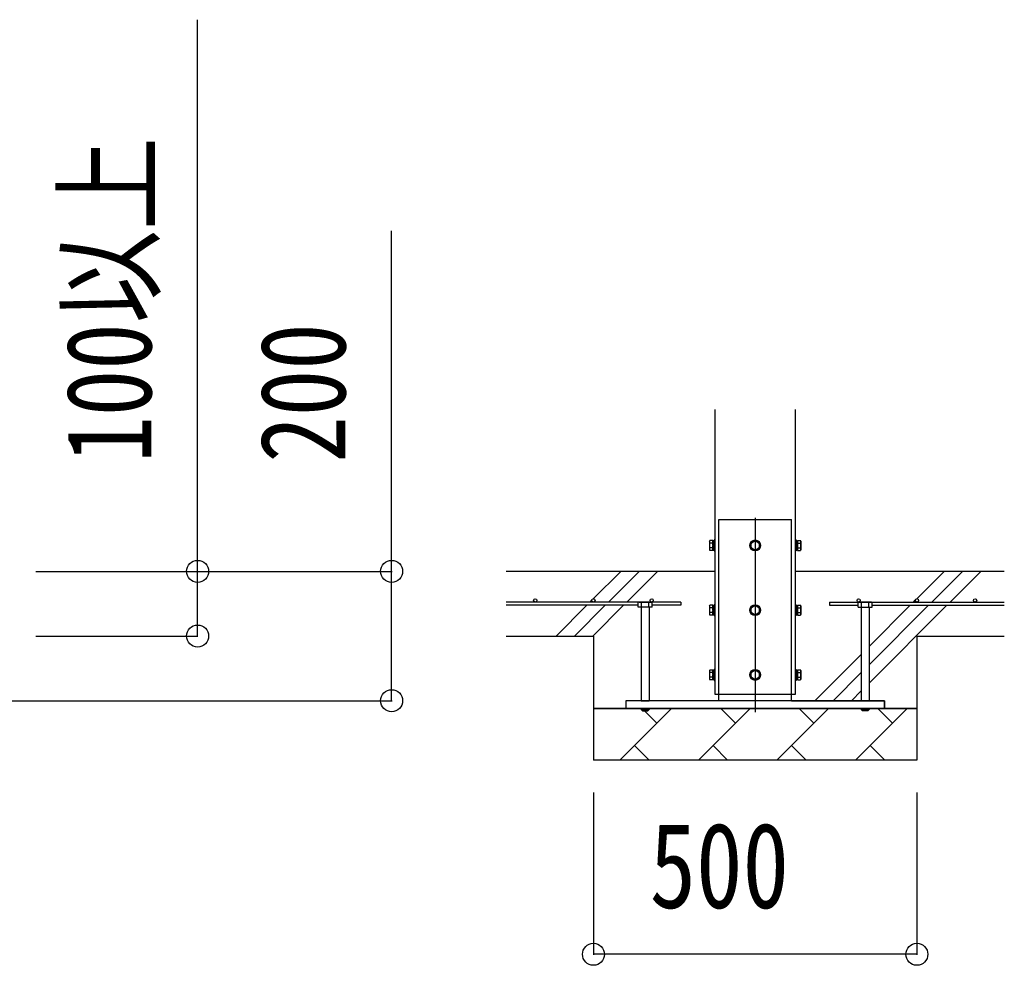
# Model space of a CAD drawing. Units: millimetres, scale not verified. Extents: x -16820 to 16820, y -11880 to 11880.
# Drawn here: x -1894 to -372, y -9265 to -7803 of the extents above; entities that cross this region are included whole.
import ezdxf
from ezdxf.enums import TextEntityAlignment as Align

# ---------------------------------------------------------------- set-up
doc = ezdxf.new("R2010")
doc.units = ezdxf.units.MM
doc.header["$LTSCALE"] = 50
for name, color, linetype in [('0-3_YKK_11', 7, 'Continuous'), ('0-4_YKK_12', 2, 'Continuous'), ('0-5_YKK_13', 4, 'Continuous'), ('0-6_YKK_A1', 4, 'Continuous'), ('0-7_YKK_D', 6, 'Continuous')]:
    doc.layers.add(name, color=color, linetype=linetype)
doc.styles.add('ＭＳ ゴシック', font='')
doc.styles.get('ＭＳ ゴシック').set_extended_font_data('MS Gothic')

msp = doc.modelspace()

# ---------------------------------------------------------------- linework, layer by layer
at = {"layer": '0-3_YKK_11'}
for p, q in [((-1006.92, -8868), (-956.92, -8868)), ((-506.92, -8868), (-556.92, -8868))]:
    msp.add_line(p, q, dxfattribs=at)
at = {"layer": '0-4_YKK_12'}
msp.add_line((-756.92, -8573.5), (-756.92, -8873.5), dxfattribs=at)
at = {"layer": '0-5_YKK_13'}
for p, q in [((-812.92, -8576), (-700.92, -8576)), ((-700.92, -8846), (-700.92, -8576)), ((-827.62, -8609.51), (-827.04, -8608.51)), ((-827.62, -8609.51), (-827.62, -8622.5)), ((-822.12, -8608.51), (-827.04, -8608.51)), ((-822.12, -8612.25), (-827.04, -8612.25)), ((-822.12, -8608.51), (-822.12, -8623.51)), ((-820.52, -8608.96), (-822.12, -8608.96)), ((-822.12, -8615.5), (-822.12, -8608.96)), ((-820.52, -8615.5), (-820.52, -8608.96)), ((-693.32, -8608.95), (-691.72, -8608.95)), ((-693.32, -8615.5), (-693.32, -8608.95)), ((-691.72, -8608.49), (-686.8, -8608.49)), ((-691.72, -8608.49), (-691.72, -8623.51)), ((-691.72, -8615.5), (-691.72, -8608.95)), ((-691.72, -8612.25), (-686.8, -8612.25)), ((-686.22, -8609.5), (-686.8, -8608.49)), ((-686.22, -8609.5), (-686.22, -8622.5)), ((-827.62, -8622.5), (-827.04, -8623.51)), ((-822.12, -8619.75), (-827.04, -8619.75)), ((-822.12, -8623.51), (-827.04, -8623.51)), ((-822.12, -8615.5), (-820.52, -8615.5)), ((-822.12, -8616.5), (-820.52, -8616.5)), ((-822.12, -8623.05), (-822.12, -8616.5)), ((-822.12, -8623.05), (-820.52, -8623.05)), ((-820.52, -8623.05), (-820.52, -8616.5)), ((-691.72, -8615.5), (-693.32, -8615.5)), ((-691.72, -8616.5), (-693.32, -8616.5)), ((-693.32, -8623.05), (-693.32, -8616.5)), ((-691.72, -8623.05), (-693.32, -8623.05)), ((-691.72, -8623.05), (-691.72, -8616.5)), ((-691.72, -8619.75), (-686.8, -8619.75)), ((-691.72, -8623.51), (-686.8, -8623.51)), ((-686.22, -8622.5), (-686.8, -8623.51)), ((-936.42, -8703.5), (-937.89, -8704.35)), ((-936.42, -8703.5), (-917.42, -8703.5)), ((-932.41, -8711.5), (-932.41, -8704.35)), ((-921.44, -8711.5), (-921.44, -8704.35)), ((-917.42, -8703.5), (-915.95, -8704.35)), ((-915.95, -8711.5), (-915.95, -8704.35)), ((-596.42, -8703.5), (-597.89, -8704.35)), ((-597.89, -8711.5), (-597.89, -8704.35)), ((-577.42, -8703.5), (-596.42, -8703.5)), ((-592.41, -8711.5), (-592.41, -8704.35)), ((-581.44, -8711.5), (-581.44, -8704.35)), ((-577.42, -8703.5), (-575.95, -8704.35)), ((-932.92, -8711.5), (-932.92, -8856)), ((-920.92, -8711.5), (-920.92, -8856)), ((-827.62, -8709.51), (-827.04, -8708.51)), ((-827.62, -8709.51), (-827.62, -8722.5)), ((-822.12, -8708.51), (-827.04, -8708.51)), ((-822.12, -8712.25), (-827.04, -8712.25)), ((-822.12, -8719.75), (-827.04, -8719.75)), ((-822.12, -8708.51), (-822.12, -8723.51)), ((-820.52, -8708.96), (-822.12, -8708.96)), ((-822.12, -8715.5), (-822.12, -8708.96)), ((-822.12, -8715.5), (-820.52, -8715.5)), ((-822.12, -8716.5), (-820.52, -8716.5)), ((-822.12, -8723.05), (-822.12, -8716.5)), ((-820.52, -8715.5), (-820.52, -8708.96)), ((-820.52, -8723.05), (-820.52, -8716.5)), ((-693.32, -8708.95), (-691.72, -8708.95)), ((-693.32, -8715.5), (-693.32, -8708.95)), ((-691.72, -8715.5), (-693.32, -8715.5)), ((-691.72, -8716.5), (-693.32, -8716.5)), ((-693.32, -8723.05), (-693.32, -8716.5)), ((-691.72, -8708.49), (-686.8, -8708.49)), ((-691.72, -8708.49), (-691.72, -8723.51)), ((-691.72, -8715.5), (-691.72, -8708.95)), ((-691.72, -8712.25), (-686.8, -8712.25)), ((-691.72, -8723.05), (-691.72, -8716.5)), ((-691.72, -8719.75), (-686.8, -8719.75)), ((-686.22, -8709.5), (-686.8, -8708.49)), ((-686.22, -8709.5), (-686.22, -8722.5)), ((-592.92, -8711.5), (-592.92, -8856)), ((-580.92, -8711.5), (-580.92, -8856)), ((-827.62, -8722.5), (-827.04, -8723.51)), ((-822.12, -8723.51), (-827.04, -8723.51)), ((-822.12, -8723.05), (-820.52, -8723.05)), ((-691.72, -8723.05), (-693.32, -8723.05)), ((-691.72, -8723.51), (-686.8, -8723.51)), ((-686.22, -8722.5), (-686.8, -8723.51)), ((-827.62, -8809.51), (-827.04, -8808.51)), ((-827.62, -8809.51), (-827.62, -8822.5)), ((-822.12, -8808.51), (-827.04, -8808.51)), ((-822.12, -8812.25), (-827.04, -8812.25)), ((-822.12, -8808.51), (-822.12, -8823.51)), ((-820.52, -8808.96), (-822.12, -8808.96)), ((-822.12, -8815.5), (-822.12, -8808.96)), ((-820.52, -8815.5), (-820.52, -8808.96)), ((-693.32, -8808.95), (-691.72, -8808.95)), ((-693.32, -8815.5), (-693.32, -8808.95)), ((-691.72, -8808.49), (-686.8, -8808.49)), ((-691.72, -8808.49), (-691.72, -8823.51)), ((-691.72, -8815.5), (-691.72, -8808.95)), ((-691.72, -8812.25), (-686.8, -8812.25)), ((-686.22, -8809.5), (-686.8, -8808.49)), ((-686.22, -8809.5), (-686.22, -8822.5)), ((-827.62, -8822.5), (-827.04, -8823.51)), ((-822.12, -8819.75), (-827.04, -8819.75)), ((-822.12, -8823.51), (-827.04, -8823.51)), ((-822.12, -8815.5), (-820.52, -8815.5)), ((-822.12, -8816.5), (-820.52, -8816.5)), ((-822.12, -8823.05), (-822.12, -8816.5)), ((-822.12, -8823.05), (-820.52, -8823.05)), ((-820.52, -8823.05), (-820.52, -8816.5)), ((-691.72, -8815.5), (-693.32, -8815.5)), ((-691.72, -8816.5), (-693.32, -8816.5)), ((-693.32, -8823.05), (-693.32, -8816.5)), ((-691.72, -8823.05), (-693.32, -8823.05)), ((-691.72, -8823.05), (-691.72, -8816.5)), ((-691.72, -8819.75), (-686.8, -8819.75)), ((-691.72, -8823.51), (-686.8, -8823.51)), ((-686.22, -8822.5), (-686.8, -8823.51)), ((-932.92, -8856), (-920.92, -8856)), ((-700.92, -8856), (-700.92, -8846)), ((-580.92, -8856), (-592.92, -8856)), ((-932.92, -8869.5), (-920.92, -8869.5)), ((-580.92, -8869.5), (-592.92, -8869.5))]:
    msp.add_line(p, q, dxfattribs=at)
for points in [[(-812.92, -8856), (-812.92, -8846), (-812.92, -8576)], [(-819.42, -8607.5), (-820.52, -8607.5), (-820.52, -8624.5), (-819.42, -8624.5)], [(-694.42, -8607.5), (-693.32, -8607.5), (-693.32, -8624.5), (-694.42, -8624.5)], [(-915.95, -8711.5), (-937.89, -8711.5), (-937.89, -8704.35)], [(-597.89, -8711.5), (-575.95, -8711.5), (-575.95, -8704.35)], [(-819.42, -8707.5), (-820.52, -8707.5), (-820.52, -8724.5), (-819.42, -8724.5)], [(-694.42, -8707.5), (-693.32, -8707.5), (-693.32, -8724.5), (-694.42, -8724.5)], [(-819.42, -8807.5), (-820.52, -8807.5), (-820.52, -8824.5), (-819.42, -8824.5)], [(-694.42, -8807.5), (-693.32, -8807.5), (-693.32, -8824.5), (-694.42, -8824.5)], [(-932.92, -8868), (-932.92, -8869.5), (-930.92, -8871.5), (-922.92, -8871.5)], [(-920.92, -8868), (-920.92, -8869.5), (-922.92, -8871.5)], [(-592.92, -8868), (-592.92, -8869.5), (-590.92, -8871.5)], [(-580.92, -8868), (-580.92, -8869.5), (-582.92, -8871.5), (-590.92, -8871.5)]]:
    msp.add_lwpolyline(points, dxfattribs=at)
for points in [[(-756.92, -8608.49), (-763.42, -8612.25), (-763.42, -8619.75), (-756.92, -8623.51), (-750.42, -8619.75), (-750.42, -8612.25)], [(-756.92, -8708.49), (-763.42, -8712.25), (-763.42, -8719.75), (-756.92, -8723.51), (-750.42, -8719.75), (-750.42, -8712.25)], [(-756.92, -8808.49), (-763.42, -8812.25), (-763.42, -8819.75), (-756.92, -8823.51), (-750.42, -8819.75), (-750.42, -8812.25)], [(-956.92, -8868), (-556.92, -8868), (-556.92, -8856), (-956.92, -8856)]]:
    msp.add_lwpolyline(points, close=True, dxfattribs=at)
for centre, radius in [((-756.92, -8616), 8.5), ((-756.92, -8616), 6.5), ((-756.92, -8716), 8.5), ((-756.92, -8716), 6.5), ((-756.92, -8816), 8.5), ((-756.92, -8816), 6.5)]:
    msp.add_circle(centre, radius, dxfattribs=at)
for centre, radius, start, end in [((-824.32, -8610.38), 3.31, 145.51973, 214.48027), ((-815.2, -8616), 12.42, 162.41205, 197.58795), ((-756.92, -8616), 7.05, 157.21814, 202.78186), ((-756.92, -8616), 7.05, 97.21814, 142.78186), ((-756.92, -8616), 7.05, 37.21814, 82.78186), ((-756.92, -8616), 7.05, 337.21814, 22.78186), ((-689.54, -8610.37), 3.32, 325.61575, 34.38425), ((-698.64, -8616), 12.42, 342.41205, 17.58795), ((-824.3, -8621.63), 3.32, 145.61575, 214.38425), ((-756.92, -8616), 7.05, 217.21814, 262.78186), ((-756.92, -8616), 7.05, 277.21814, 322.78186), ((-689.54, -8621.63), 3.32, 325.61575, 34.38425), ((-935.15, -8708.36), 4.86, 55.61575, 124.38425), ((-926.92, -8721.65), 18.15, 72.41205, 107.58795), ((-918.69, -8708.36), 4.86, 55.61575, 124.38425), ((-595.15, -8708.36), 4.86, 55.61575, 124.38425), ((-586.92, -8721.65), 18.15, 72.41205, 107.58795), ((-578.69, -8708.36), 4.86, 55.61575, 124.38425), ((-824.32, -8710.38), 3.31, 145.51973, 214.48027), ((-815.2, -8716), 12.42, 162.41205, 197.58795), ((-824.3, -8721.63), 3.32, 145.61575, 214.38425), ((-756.92, -8716), 7.05, 157.21814, 202.78186), ((-756.92, -8716), 7.05, 97.21814, 142.78186), ((-756.92, -8716), 7.05, 217.21814, 262.78186), ((-756.92, -8716), 7.05, 37.21814, 82.78186), ((-756.92, -8716), 7.05, 277.21814, 322.78186), ((-756.92, -8716), 7.05, 337.21814, 22.78186), ((-689.54, -8710.37), 3.32, 325.61575, 34.38425), ((-698.64, -8716), 12.42, 342.41205, 17.58795), ((-689.54, -8721.63), 3.32, 325.61575, 34.38425), ((-824.32, -8810.38), 3.31, 145.51973, 214.48027), ((-815.2, -8816), 12.42, 162.41205, 197.58795), ((-756.92, -8816), 7.05, 157.21814, 202.78186), ((-756.92, -8816), 7.05, 97.21814, 142.78186), ((-756.92, -8816), 7.05, 37.21814, 82.78186), ((-756.92, -8816), 7.05, 337.21814, 22.78186), ((-689.54, -8810.37), 3.32, 325.61575, 34.38425), ((-698.64, -8816), 12.42, 342.41205, 17.58795), ((-824.3, -8821.63), 3.32, 145.61575, 214.38425), ((-756.92, -8816), 7.05, 217.21814, 262.78186), ((-756.92, -8816), 7.05, 277.21814, 322.78186), ((-689.54, -8821.63), 3.32, 325.61575, 34.38425)]:
    msp.add_arc(centre, radius, start, end, dxfattribs=at)
at = {"layer": '0-6_YKK_A1'}
for p, q in [((-819.42, -8406), (-819.42, -8846)), ((-694.42, -8846), (-694.42, -8406)), ((-819.42, -8656), (-1142.08, -8656)), ((-1007.14, -8698.51), (-964.63, -8656)), ((-983.85, -8703.5), (-936.35, -8656)), ((-955.57, -8703.5), (-908.07, -8656)), ((-371.76, -8656), (-694.42, -8656)), ((-507.14, -8698.51), (-464.63, -8656)), ((-483.85, -8703.5), (-436.35, -8656)), ((-455.57, -8703.5), (-408.07, -8656)), ((-871.92, -8703.5), (-1142.08, -8703.5)), ((-1012.13, -8703.5), (-1009.41, -8700.78)), ((-871.92, -8703.5), (-871.92, -8708.5)), ((-641.92, -8703.5), (-371.76, -8703.5)), ((-641.92, -8703.5), (-641.92, -8708.5)), ((-512.13, -8703.5), (-509.41, -8700.78)), ((-937.89, -8708.5), (-1142.08, -8708.5)), ((-1064.63, -8756), (-1017.13, -8708.5)), ((-1036.35, -8756), (-988.85, -8708.5)), ((-1008.07, -8756), (-960.57, -8708.5)), ((-871.92, -8708.5), (-915.95, -8708.5)), ((-641.92, -8708.5), (-597.89, -8708.5)), ((-580.92, -8828.85), (-460.57, -8708.5)), ((-580.92, -8800.57), (-488.85, -8708.5)), ((-580.92, -8772.29), (-517.13, -8708.5)), ((-575.95, -8708.5), (-371.76, -8708.5)), ((-1142.08, -8756), (-1006.92, -8756)), ((-1006.92, -8756), (-1006.92, -8948)), ((-506.92, -8756), (-371.76, -8756)), ((-506.92, -8756), (-506.92, -8948)), ((-664.63, -8856), (-592.92, -8784.29)), ((-636.35, -8856), (-592.92, -8812.57)), ((-608.07, -8856), (-592.92, -8840.85)), ((-812.92, -8856), (-956.92, -8856)), ((-956.92, -8856), (-956.92, -8868)), ((-819.42, -8846), (-694.42, -8846)), ((-700.92, -8856), (-556.92, -8856)), ((-556.92, -8856), (-556.92, -8868)), ((-956.92, -8868), (-1006.92, -8868)), ((-506.92, -8868), (-1006.92, -8868)), ((-966.18, -8948), (-886.18, -8868)), ((-908.85, -8890.66), (-928.01, -8871.5)), ((-844.76, -8948), (-764.76, -8868)), ((-787.42, -8890.66), (-810.09, -8868)), ((-723.34, -8948), (-643.34, -8868)), ((-666, -8890.66), (-688.66, -8868)), ((-601.92, -8948), (-521.92, -8868)), ((-544.58, -8890.66), (-567.24, -8868)), ((-556.92, -8868), (-506.92, -8868)), ((-943.52, -8925.34), (-920.86, -8948)), ((-822.1, -8925.34), (-799.44, -8948)), ((-700.68, -8925.34), (-678.02, -8948)), ((-579.26, -8925.34), (-556.6, -8948)), ((-506.92, -8948), (-1006.92, -8948))]:
    msp.add_line(p, q, dxfattribs=at)
for centre in [(-1096.92, -8701), (-1006.92, -8701), (-916.92, -8701), (-596.92, -8701), (-506.92, -8701), (-416.92, -8701)]:
    msp.add_circle(centre, 2.5, dxfattribs=at)
at = {"layer": '0-7_YKK_D'}
for p, q in [((-1868.92, -8656), (-1618.42, -8656)), ((-1868.92, -8656), (-1317.92, -8656)), ((-1868.92, -8756), (-1618.42, -8756)), ((-2268.92, -8856), (-1317.92, -8856)), ((-1006.92, -8998), (-1006.92, -9249)), ((-506.92, -8998), (-506.92, -9249)), ((-506.92, -9248), (-1006.92, -9248))]:
    msp.add_line(p, q, dxfattribs=at)
for points in [[(-1618.92, -8756), (-1618.92, -8656), (-1618.92, -7803.2)], [(-1318.92, -8856), (-1318.92, -8656), (-1318.92, -8129.6)]]:
    msp.add_lwpolyline(points, dxfattribs=at)
for centre in [(-1618.92, -8656), (-1318.92, -8656), (-1618.92, -8756), (-1318.92, -8856), (-1006.92, -9248), (-506.92, -9248)]:
    msp.add_circle(centre, 17, dxfattribs=at)

# ---------------------------------------------------------------- texts
at = {"layer": '0-7_YKK_D', "style": 'ＭＳ ゴシック', "width": 0.8}
for s, p in [('100以上', (-1650.92, -8488)), ('200', (-1350.92, -8488))]:
    msp.add_text(s, height=132, rotation=90, dxfattribs=at).set_placement(p, align=Align.BOTTOM_LEFT)
msp.add_text('500', height=132, dxfattribs=at).set_placement((-920.12, -9216), align=Align.BOTTOM_LEFT)

doc.saveas('drawing.dxf')
